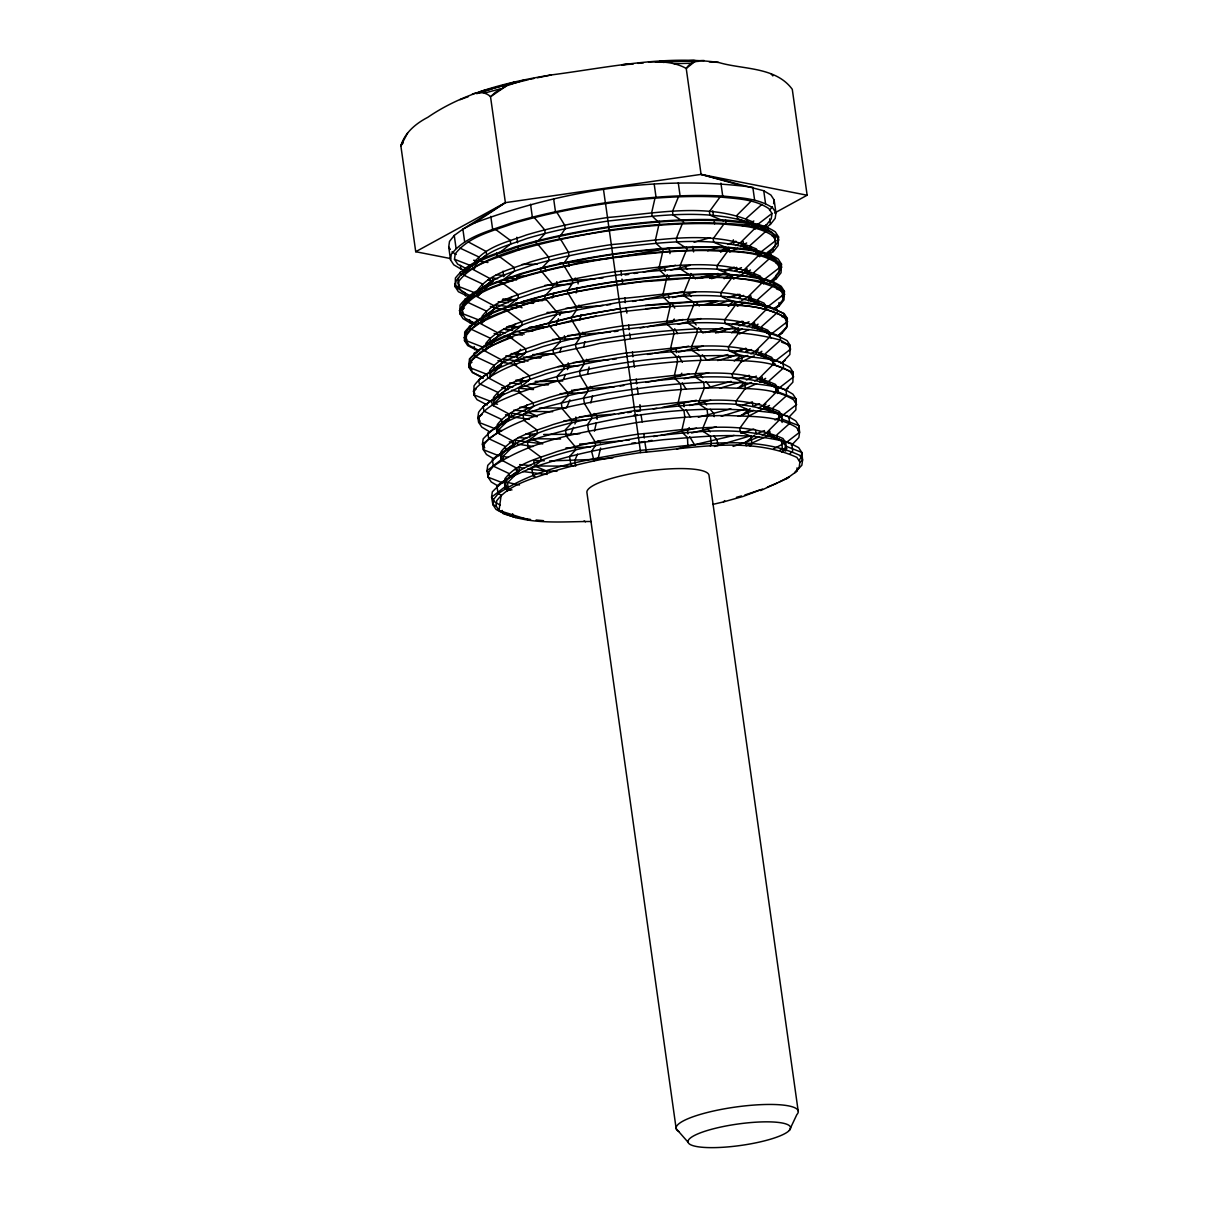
<?xml version="1.0" encoding="UTF-8"?>
<svg xmlns="http://www.w3.org/2000/svg" width="1208" height="1208" viewBox="0 0 1208 1208"><rect width="100%" height="100%" fill="white"/><g stroke="black" fill="none" stroke-linecap="round" stroke-linejoin="round"><path stroke-width="1.5" d="M467.164 271.03L460.928 269.067L453.77 264.809L450.524 259.841L448.727 246.945L449.497 241.419L454.253 235.439L462.875 229.158L505.382 202.642L701.078 174.39L807.14 195.228L792.282 89.317C775.566 66.425 742.422 69.702 718.383 62.393C662.633 55.175 606.371 67.769 551.361 74.926C508.175 81.993 464.431 92.155 427.768 117.342C415.975 123.442 404.801 132.638 400.86 145.806L415.718 251.717L450.463 258.542M450.524 259.841L451.294 254.299C465.593 235.907 490.448 230.803 511.226 223.012C542.03 213.846 573.604 207.534 605.359 202.808C644.211 197.433 683.486 194.111 722.716 196.028C739.643 197.81 758.111 198.082 772.712 207.912L775.944 212.88L775.174 218.406L770.417 224.401L764.664 228.584M467.949 269.459L457.636 264.114L454.48 259.267L455.235 253.861C469.187 235.922 493.423 230.939 513.717 223.344C543.766 214.39 574.57 208.229 605.555 203.623C643.456 198.384 681.78 195.137 720.059 197.01C736.563 198.746 754.592 199.003 768.832 208.607L771.987 213.439L771.232 218.844L766.597 224.688L762.384 227.738M470.184 297.44L458.406 291.732L455.19 286.794L455.401 278.051C469.64 259.75 494.359 254.662 515.046 246.915C545.699 237.78 577.122 231.498 608.741 226.787C647.413 221.457 686.506 218.135 725.555 220.052C742.391 221.819 760.783 222.091 775.31 231.876L778.526 236.813L778.103 245.586L773.377 251.536L767.654 255.703M455.19 286.794L455.96 281.283C469.248 260.581 495.461 255.19 517.054 247.172C547.103 238.218 577.907 232.072 608.892 227.451C646.793 222.212 685.132 218.965 723.411 220.838C739.915 222.574 757.944 222.846 772.184 232.434L775.34 237.281L774.826 240.875M458.572 277.704L457.817 283.11L459.402 285.526M471.739 296.534L461.441 291.188L458.285 286.356L459.04 280.951C472.992 263.012 497.228 258.029 517.507 250.418C547.556 241.464 578.36 235.318 609.361 230.698C647.261 225.473 685.585 222.212 723.864 224.084C740.368 225.821 758.398 226.092 772.637 235.681L775.793 240.528L775.038 245.934L770.387 251.762L766.189 254.828M475.544 324.59L470.139 322.883L463.057 318.67L459.855 313.763L460.067 305.035C474.216 286.825 498.813 281.781 519.395 274.065C549.882 264.975 581.139 258.738 612.592 254.058C651.036 248.742 689.934 245.451 728.771 247.338C745.517 249.105 763.803 249.377 778.254 259.116L781.455 264.024L781.048 272.766L776.336 278.686L770.644 282.823M459.855 313.763L460.626 308.282C474.774 290.086 499.342 285.028 519.908 277.327C550.38 268.236 581.622 262 613.045 257.319C651.474 252.019 690.342 248.727 729.164 250.615C745.895 252.381 764.166 252.653 778.616 262.378L781.818 267.285M463.208 312.6L461.622 310.184L462.377 304.778C476.329 286.84 500.565 281.857 520.844 274.246C550.908 265.307 581.712 259.146 612.698 254.526C650.599 249.301 688.922 246.054 727.201 247.912C743.705 249.663 761.735 249.92 775.974 259.524L779.13 264.356L778.631 267.965M475.544 323.623L465.231 318.278L462.075 313.431L462.83 308.025C476.783 290.086 501.018 285.103 521.312 277.508C551.361 268.553 582.165 262.393 613.151 257.787L616.503 281.615C579.236 287.247 542.075 294.752 506.484 307.406C492.215 313.582 475.529 318.534 466.167 331.868L465.427 337.274L466.998 339.69M478.323 350.924L467.707 345.594L464.521 340.716L464.718 332.019C478.806 313.914 503.268 308.886 523.728 301.215C554.064 292.185 585.155 285.964 616.427 281.313C654.676 276.028 693.362 272.751 731.988 274.639C748.643 276.39 766.838 276.662 781.214 286.341L784.4 291.234L783.992 299.946L779.296 305.835L773.649 309.943M464.521 340.716L465.276 335.265C479.349 317.16 503.796 312.147 524.257 304.476C554.563 295.447 585.623 289.24 616.88 284.59C655.114 279.305 693.769 276.028 732.38 277.916C749.02 279.667 767.201 279.939 781.561 289.618L784.747 294.495M474.593 268.75L475.046 265.564C487.413 249.648 508.915 245.224 526.899 238.489C553.551 230.547 580.867 225.096 608.349 221.004C660.142 215.371 715.8 206.538 765.192 228.282M477.673 293.922L478.353 289.12C490.72 273.204 512.222 268.795 530.206 262.045C556.843 254.118 584.174 248.652 611.656 244.56C659.024 240.709 711.467 228.961 756.434 248.984L758.307 251.853M482.913 377.817L472.343 372.517L469.187 367.67L469.384 359.018C495.159 331.324 536.956 327.504 571.611 317.372C618.904 307.587 667.058 301.381 715.408 301.336M478.398 295.839L478.836 292.638C491.218 276.723 512.705 272.313 530.689 265.564C557.341 257.636 584.657 252.17 612.139 248.078C663.932 242.446 719.606 233.612 768.983 255.356M470.803 366.764L469.217 364.348L469.972 358.942C508.07 318.323 567.79 312.011 619.734 302.242C673.777 296.73 733.649 286.085 783.569 313.687L786.725 318.519L785.97 323.925M469.187 367.67L469.942 362.249C501.758 330.192 554.17 326.643 596.012 315.937M483.14 377.787L472.826 372.442L469.67 367.594L470.425 362.189C479.787 348.87 496.458 343.918 510.742 337.742L525.495 348.674L525.993 352.192C511.361 367.474 486.25 367.67 474.019 385.85L473.883 394.835L477.024 399.667L487.247 404.982M481.479 320.996L482.143 316.209C494.525 300.294 516.012 295.869 533.996 289.135C560.648 281.192 587.964 275.741 615.446 271.649C662.83 267.783 715.257 256.051 760.24 276.073L763.033 280.362M482.188 322.913L482.641 319.727C495.008 303.812 516.511 299.388 534.495 292.653C568.273 282.627 603.079 276.406 638.051 272.344C685.163 268.553 736.88 262.06 779.779 286.598L782.935 291.445L782.18 296.851M485.495 346.485L485.948 343.283C498.315 327.368 519.817 322.959 537.802 316.209C564.453 308.282 591.769 302.815 619.251 298.723C666.62 294.873 719.062 283.125 764.045 303.148L765.902 306.017M485.994 350.003L486.431 346.802L490.554 341.637L498.028 336.202L497.53 332.683L479.697 323.155L471.271 329.271L466.635 335.114L465.88 340.52L483.653 347.451M489.3 373.559L489.738 370.373C502.12 354.457 523.608 350.033 541.592 343.298C568.243 335.356 595.559 329.905 623.041 325.813C670.425 321.947 722.852 310.214 767.835 330.237L770.629 334.525L787.193 321.766L784.037 316.934C756.933 301.562 723.637 305.669 693.664 305.111L687.699 319.743L688.198 323.261L696.88 328.863C726.808 329.422 760.043 325.314 787.103 340.656L790.243 345.488L789.881 354.518L782.452 362.37M489.799 377.077L490.237 373.891C502.604 357.976 524.106 353.551 542.09 346.817C568.741 338.874 596.057 333.423 623.539 329.331C675.242 323.714 730.795 314.865 780.126 336.519L780.519 340.143L787.495 344.295L790.636 349.127L774.434 361.6M493.091 400.648L493.544 397.447C505.91 381.532 527.413 377.123 545.397 370.373C572.048 362.445 599.364 356.979 626.846 352.887C674.215 349.036 726.657 337.289 771.64 357.311L773.498 360.18M493.362 405.767L494.042 400.965C506.409 385.05 527.911 380.641 545.895 373.891C579.674 363.865 614.479 357.644 649.451 353.582C696.125 349.942 747.435 343.193 789.987 367.413L793.128 372.215L792.871 382.196L785.487 390.003M496.896 427.723L497.349 424.536C509.716 408.621 531.203 404.197 549.202 397.462C575.839 389.52 603.154 384.068 630.636 379.976C678.02 376.111 730.447 364.378 775.43 384.401L778.239 388.689L793.626 376.821L790.5 372.034C770.402 359.591 745.26 361.237 722.535 359.924C691.067 359.939 659.659 362.717 628.507 367.081C591.543 372.668 554.668 380.112 519.38 392.66C505.201 398.791 488.666 403.714 479.38 416.926L478.625 422.287L481.766 427.088L488.696 431.211M500.701 454.812L501.139 451.611C513.506 435.695 535.008 431.286 552.992 424.536C579.644 416.609 606.96 411.143 634.442 407.051C681.81 403.2 734.253 391.452 779.235 411.475L781.093 414.344M505.729 514.472L499.04 510.501L496.02 505.865L496.73 500.701C510.093 483.517 533.287 478.761 552.705 471.482C581.471 462.906 610.946 457.017 640.617 452.607C691.082 448.5 749.081 435.741 796.887 457.379L799.907 462.015L799.198 467.179L794.743 472.766L801.855 465.216L802.595 459.946L801.78 452.396L798.684 447.67C749.866 421.32 691.354 432.63 638.73 437.658C588.16 447.489 529.874 452.743 492.32 491.882L491.581 497.152L492.879 504.642L495.959 509.368C524.393 525.812 559.636 521.463 591.15 521.494M507.556 491.294L504.763 487.005L504.944 478.7C517.311 462.785 538.813 458.361 556.797 451.626C583.434 443.683 610.75 438.232 638.247 434.14C685.615 430.274 738.058 418.542 783.026 438.564L784.898 441.418M755 229.384L755.438 226.198M773.618 203.684L774.132 199.984L770.9 195.032L763.743 190.758L701.078 174.39L686.235 68.478C689.844 62.272 697.378 60.325 704.113 60.521M778.526 236.813L777.756 242.325L773.014 248.274L767.291 252.442M559.38 263.178C608.998 260.128 658.043 249.633 707.933 250.569C730.84 251.898 756.178 250.237 776.427 262.77L779.583 267.602L778.843 273.008L771.384 280.89M781.455 264.024L780.7 269.505L775.989 275.424L776.336 278.686M479.697 323.155C529.723 297.274 586.695 289.135 641.886 281.675C687.322 279.456 737.695 269.429 780.232 289.844L783.388 294.692L782.633 300.097L777.997 305.926L773.784 308.991L777.997 305.926M783.63 296.685L784.4 291.234M786.574 323.865L787.329 318.429L784.158 313.582C741.455 293 690.855 303.404 645.223 305.518M787.193 321.766L786.438 327.172L778.979 335.054M777.559 393.476L778.012 390.29M787.329 318.429L786.921 327.126L782.271 332.97L778.043 336.05M789.488 350.894L790.243 345.488L781.561 342.106M781.365 420.565L782.029 415.763M782.074 422.483L782.527 419.282L779.734 414.993C734.751 394.971 682.309 406.719 634.94 410.569C584.008 420.399 525.45 425.88 487.745 465.367L487.005 470.682L488.123 477.19L491.218 481.947L498.074 486.024M792.629 375.794L793.128 372.215L774.932 365.118L772.123 360.83L765.932 357.145L765.434 353.627L780.519 340.143C721.704 323.94 659.206 334.963 599.923 343.298C558.292 353.838 506.273 357.613 474.638 389.444L473.883 394.835L491.143 401.569M785.653 451.158L786.317 446.371L783.524 442.083L777.333 438.383L776.835 434.865L789.655 423.419L788.93 416.836L773.528 411.309L773.044 407.791L786.604 395.665L785.985 390.063C737.122 369.074 682.233 378.029 631.135 383.495C579.855 393.31 521.041 399.017 483.17 438.866L482.415 444.197L483.381 449.738L486.492 454.51L493.392 458.617M795.513 402.506L796.012 398.942L792.886 394.155L785.985 390.063L760.285 381.245L759.802 377.726L772.999 364.559L772.486 359.939L756.495 354.155L755.997 350.637L769.904 336.79L769.496 333.151L752.69 327.081L752.207 323.563L766.4 309.399M798.156 430.969L798.896 425.669L795.785 420.913L788.93 416.836L764.09 408.319L763.592 404.801L776.11 392.328L775.476 386.726C719.741 376.805 662.588 384.506 607.201 393.174C566.431 402.038 522.566 408.531 487.745 433.098L488.711 438.655L484.121 444.408L483.381 449.738L498.768 455.733M576.065 292.97L577.303 287.549M579.855 320.06L581.093 314.624M583.66 347.134L584.899 341.713M587.466 374.223L589.111 366.975M590.878 402.959L592.509 395.816M594.411 431.226L596.344 422.724M654.993 198.142L651.686 212.623L652.184 216.141L658.33 221.97M549.655 460.928L597.975 459.312L600.557 448.032M658.783 225.216L655.491 239.713L655.974 243.231L662.135 249.059M662.588 252.306L659.281 266.787L659.779 270.305L665.925 276.134C701.44 274.488 738.45 271.196 772.788 282.446M666.393 279.38L663.086 293.876L663.585 297.394L669.73 303.223M787.676 321.706L784.52 316.843C749.775 298.799 707.888 305.654 670.183 306.47L666.876 320.951L667.375 324.469L673.445 330.207L673.913 333.846L670.682 348.04L671.18 351.543L676.948 357.024L677.552 361.645L674.487 375.114L674.97 378.632L680.451 383.827L681.191 389.429L678.277 402.189L678.775 405.707L683.97 410.629L684.83 417.228L682.082 429.278L682.565 432.796L687.473 437.432L687.926 447.353M552.011 298.134L554.004 293.257M555.816 325.224L558.458 318.716M559.787 315.454L561.101 312.208L571.52 311.604M559.606 352.298L561.599 347.421M563.411 379.387L565.389 374.51M567.383 369.618L568.711 366.371L568.213 362.853M569.889 399.863L566.628 407.881L539.432 408.093M543.645 434.487L570.704 434.261L573.513 427.406M574.902 423.963L576.307 420.535L575.808 417.017M678.473 196.783L672.509 211.415L673.007 214.933L681.81 220.611M577.439 454.132L574.797 460.656L575.642 466.182M682.263 223.873L676.299 238.504L676.797 242.023L685.615 247.7M686.069 250.947L680.104 265.579L680.602 269.097L689.406 274.775M689.859 278.036L683.909 292.668L684.392 296.187L693.211 301.864M710.395 446.054L711.361 443.698L710.41 436.118L703.388 431.588L702.89 428.07L707.858 415.899L707.027 409.301L699.598 404.514L699.1 400.996L704.355 388.1L703.645 382.483L695.793 377.424L695.295 373.906L700.836 360.301L700.263 355.68L691.988 350.35L691.505 346.832L697.333 332.502L696.88 328.863C635.031 332.049 572.954 341.2 514.261 361.434L514.85 365.043L529.3 375.764L529.784 379.282C515.303 394.17 490.599 394.427 478.594 412.351L477.839 417.726L478.625 422.287L495.038 428.689M789.398 1130.341A51.793 10.812 -8 0 0 723.592 1126.46A51.793 10.812 -8 0 0 704.762 1147.449A51.793 10.812 -8 0 0 789.398 1130.341L796.857 1114.576A61.653 12.865 -8 0 0 734.207 1107.238A61.653 12.865 -8 0 0 678.987 1131.579M407.579 133.046L400.86 145.806L403.245 142.725M560.225 236.134L565.178 228.705L564.68 225.186L556.873 212.306M564.015 263.208L568.968 255.779L568.485 252.261L560.678 239.38M567.82 290.298L572.773 282.868L572.275 279.35L564.468 266.47M571.611 317.372L576.563 309.943L576.08 306.424L568.273 293.544M647.352 326.764L672.237 322.007L674.215 319.033M645.812 382.408L679.832 376.171L681.825 373.197M689.27 427.572L687.428 430.335L687.926 433.853M502.921 298.92L509.746 299.539L511.89 296.624M508.417 326.16L513.551 326.628L515.68 323.699M513.928 353.385L517.356 353.702L520.557 349.323M523.275 377.862L521.146 380.792L516.012 380.324M519.984 407.187L525.102 407.655L527.201 404.771M720.059 197.01L709.398 211.611L709.881 215.13L723.411 220.838M723.864 224.084L713.188 238.701L713.686 242.219L727.201 247.912M727.654 251.173L716.993 265.775L717.476 269.293L731.006 275.001M731.459 278.248L720.783 292.864L721.282 296.383C738.239 306.213 758.866 301.547 776.593 309.52M735.264 305.337L724.589 319.939L725.087 323.457L738.405 329.074L738.828 332.713L728.379 347.028L728.877 350.547C745.517 359.999 765.736 355.409 783.056 363.291L783.569 367.896L769.239 380.716L769.738 384.235L775.929 387.919L778.722 392.207L796.012 398.942L795.876 409.859L788.477 417.651M750.213 446.265L751.935 443.91L751.044 436.33L740.278 431.784L739.779 428.266L748.658 416.111L747.888 409.512L736.472 404.71L735.989 401.192L745.381 388.312L744.717 382.709L732.682 377.621L732.184 374.103L742.105 360.512L741.561 355.892C666.242 353.627 590.138 364.212 518.625 388.07L519.38 392.66L533.09 402.838L533.589 406.356L522.989 414.706L523.894 420.278L536.896 429.927L537.379 433.446C524.68 445.963 505.412 447.489 492.305 459.644L493.423 466.167L488.863 471.89L488.123 477.19L502.664 482.853M474.548 262.045C486.915 246.13 508.417 241.706 526.401 234.971C553.053 227.028 580.369 221.577 607.851 217.485C655.219 213.635 707.661 201.887 752.644 221.91L754.502 224.763M491.565 400.482L492.336 405.073L508.93 413.921L509.414 417.44L501.954 422.876L497.832 428.055L497.168 432.841L482.415 444.197L484.755 447.791M496.065 427.058L497.016 432.615L512.721 441.011L513.219 444.529L505.744 449.95L501.637 455.129L500.973 459.916L487.005 470.682L489.331 474.246M500.58 453.634L501.682 460.157L516.526 468.085L517.024 471.603L509.549 477.039L505.427 482.219L504.763 487.005L491.581 497.152L494.661 501.894L500.127 505.14M769.556 210.313L772.41 206.719M782.074 451.52L785.17 447.639L785.834 442.853L799.605 432.238L798.896 425.669L782.527 419.282M798.775 460.52L801.04 457.666L801.78 452.396L786.317 446.371M537.666 241.419L545.17 233.386L544.687 229.867L534.314 217.591M541.456 268.508L548.976 260.475L548.477 256.957L538.119 244.665M545.261 295.582L552.766 287.549L552.283 284.031L541.924 271.755M549.066 322.672L556.571 314.639L556.073 311.12L545.714 298.829M712.705 504.431L723.501 501.909L724.709 500.61M478.61 295.477L492.804 281.313L492.32 277.795L497.651 278.746M482.415 322.551L492.743 312.253M486.205 349.625L496.533 339.342M490.01 376.715L501.622 365.133M504.189 393.446L494.012 403.593L497.515 404.212M509.142 419.387L498.481 430.003L501.969 430.622M751.195 201.087L737.001 215.235L737.499 218.754L754.547 224.914M503.585 460.097L502.951 456.413L515.605 443.804L515.106 440.286L542.724 443.895L531.716 439.259M524.242 468.326L518.911 467.375L519.395 470.894L507.42 482.822L508.523 489.331L511.966 489.935M758.805 255.235L744.596 269.399L745.094 272.917L762.142 279.078M762.595 282.325L748.401 296.473L748.9 299.992L765.947 306.152M780.021 450.176L782.316 447.881L781.47 440.316L767.895 435.409L767.397 431.89L779.205 420.112L778.465 413.514C694.419 401.464 607.745 416.065 527.337 441.343L528.409 447.896L540.686 457.001L541.184 460.52C528.636 472.69 509.716 474.2 496.85 486.175L498.149 493.679L493.619 499.372L492.879 504.642L496.02 505.865M761.855 204.454L746.453 218.225L746.937 221.743L753.143 225.428L755 228.282L740.806 242.31L741.304 245.828L758.337 251.989M765.645 231.528L750.244 245.299L750.742 248.818L756.933 252.502L759.726 256.791M769.451 258.618L754.049 272.389L754.532 275.907L760.738 279.592L763.531 283.88M773.241 285.692L757.839 299.463L758.337 302.981L764.528 306.666L766.4 309.535M777.046 312.781L761.644 326.553L762.127 330.071L768.333 333.755L771.127 338.044M790.198 453.393L792.69 451.173L791.859 443.608C750.44 430.803 706 436.36 663.524 439.682C618.874 444.997 574.223 453 531.701 467.979L532.939 475.514L535.325 477.281M694.389 61.88L686.235 68.478C674.849 61.925 661.289 61.517 648.515 61.88M498.889 253.242L510.788 243.865L510.304 240.347L495.552 229.414M502.694 280.316L514.593 270.954L514.095 267.436L499.342 256.489M506.484 307.406L518.383 298.029L517.9 294.51L503.147 283.578M720.346 251.642L725.63 247.474M724.151 278.716L729.436 274.548M727.941 305.805L733.226 301.638M731.746 332.88L738.36 327.67M734.222 361.011L740.836 355.801M745.291 382.347L738.013 388.085L751.557 382.543M738.239 416.367L741.818 415.174L750.123 408.636M754.789 435.031L745.608 442.249L733.09 446.431M723.501 501.909L743.222 496.397L762.535 489.074M461.622 310.184L464.385 308.055M469.217 364.348L471.981 362.219M476.224 388.961L473.264 391.241L474.835 393.657M482.083 414.465L477.839 417.726L480.195 421.32M756.827 225.141L771.987 213.439M759.243 253.272L775.793 240.528M764.422 279.305L779.583 267.602M766.838 307.436L783.388 294.692M783.494 414.646L796.616 404.529L793.505 399.757C773.528 387.391 748.522 389.036 725.917 387.723C694.63 387.738 663.403 390.501 632.418 394.835C583.509 403.895 530.78 410.131 488.711 438.655L505.261 446.431L505.744 449.95M799.907 462.015L802.595 459.946L799.515 455.22C751.149 433.219 691.354 446.175 640.24 450.358C591.89 459.312 539.75 465.488 498.149 493.679L501.184 495.114L499.04 510.501L529.361 520.104M778.873 240.075L775.657 235.152C755.015 222.363 729.179 224.054 705.834 222.71C673.49 222.725 641.221 225.579 609.209 230.064C558.67 239.411 504.174 245.873 460.701 275.349L460.142 272.102M746.665 242.944L740.64 246.689M750.47 270.018L733.467 279.123M758.065 324.182L752.04 327.942M761.87 351.271L758.881 353.431L773.256 361.117M765.661 378.346L759.636 382.106M749.081 415.914L769.466 405.435M760.602 490.584L786.695 478.625L797.325 470.909L796.993 467.889M463.223 271.86L486.628 254.963L486.129 251.445L468.296 241.917M467.013 298.95L490.433 282.038L489.935 278.519L472.101 268.991M479.244 319.909L494.223 309.127L493.725 305.609L475.892 296.081M470.818 326.024L486.764 314.548L486.265 311.03L467.481 302.196M474.623 353.113L490.554 341.637L490.071 338.119L471.271 329.271M762.248 227.814L766.597 224.688M764.604 255.945L770.387 251.762M769.843 281.977L774.192 278.852M777.439 336.141L781.787 333.015M781.002 363.397L785.26 360.331M785.306 390.109L788.265 387.979M781.893 452.26L786.937 448.576M791.361 445.39L798.865 437.538L799.605 432.238L796.51 427.496C776.638 415.19 751.784 416.82 729.315 415.522C698.194 415.537 667.133 418.285 636.329 422.604C587.692 431.603 535.265 437.809 493.423 466.167L509.051 473.521L509.549 477.039M786.695 478.625L789.111 476.888L779.085 482.113M524.921 79.728L506.575 85.798L490.524 96.731L505.382 202.642L475.167 222.74L462.875 229.158L464.687 242.053M744.672 226.198L753.837 220.988M506.575 85.798L495.371 92.306L490.524 96.731C485.797 91.808 478.383 91.944 472.358 94.028M415.718 251.717L505.382 202.642M774.539 213.061L807.14 195.228M483.034 346.983L510.289 334.48L522.188 325.118L521.69 321.6L506.952 310.652M735.596 245.556L741.667 242.385M737.605 248.289L729.662 252.049M739.387 272.646L746.982 268.674L747.48 272.193L762.067 279.984M741.667 300.52L749.262 296.549M745.2 302.438L737.258 306.213M748.235 300.852L751.285 299.267L765.872 307.074M746.997 326.794L754.577 322.838L755.076 326.356L769.677 334.148M749.005 329.527L739.371 333.982M750.787 353.884L758.382 349.912M754.321 355.816L741.47 361.751M771.957 365.163L774.962 363.608M754.592 380.958L760.663 377.787M756.601 383.691L745.276 388.84M773.452 392.57L777.922 390.229M758.382 408.047L765.978 404.076M774.962 419.946L782.361 416.096M762.188 435.122L768.258 431.951M785.864 447.639L785.321 442.717L770.266 434.684L746.106 445.767L745.608 442.249L759.153 436.707M773.543 448.863L785.321 442.717M781.636 451.581L786.046 449.27M510.456 83.896L514.049 82.28L478.459 92.684L481.932 90.978L528.576 79.622M475.167 222.74C562.822 190.109 659.749 174.903 752.826 187.315L754.638 200.196M742.467 226.319L747.692 224.19M736.004 241.222L727.624 244.409M720.708 251.989L730.87 247.836M734.721 270.396L741.501 267.617M726.204 278.368L734.66 274.911M738.526 297.47L743.615 295.386M728.318 306.152L740.157 301.305M749.096 321.781L739.024 325.662M739.991 325.722L746.74 323.216M733.8 332.532L742.256 329.074M746.121 351.634L751.587 349.565M735.914 360.316L747.752 355.469M746.378 380.007L756.434 376.141M759.606 403.699L752.886 406.447L752.342 401.871L742.512 405.163M741.818 415.174L753.656 410.327M764.468 430.576L756.102 433.989L755.664 430.29M767.488 487.05L777.423 482.989M460.037 99.675L468.342 96.64M719.364 247.172L707.616 250.811M724.362 270.456L734.268 267.134M724.845 271.226L734.947 267.844M724.815 273.703L709.685 278.384M728.152 297.53L738.058 294.224M729.738 297.681L739.794 294.329L740.172 297.561M726.959 301.336L715.212 304.975M731.957 324.62L741.863 321.298M734.615 324.152L742.95 321.373L743.328 324.605M732.41 327.866L715.574 333.015M734.102 352.253L745.668 348.387M734.509 352.283L746.106 348.417L746.484 351.649M727.956 357.704L737.861 354.397M733.241 356.088L717.658 360.573M739.356 378.617L749.247 375.311L749.67 378.919M739.779 382.211L719.56 388.312M746.333 408.636L721.236 416.277M740.776 433.34L753.822 428.976M751.21 435.62L714.426 446.462M744.823 494.993L760.753 489.663M476.677 93.68L491.882 88.924M694.072 242.219L709.911 237.795M670.591 270.094L690.115 265.292M697.212 278.474L714.381 273.688M700.58 278.353L718.111 273.476M528.077 328.365L571.399 317.281L620.263 308.568L616.956 284.862M711.497 278.671L718.503 276.707M528.591 331.626L571.897 320.558L620.746 311.951L640.617 452.607M672.569 297.591L695.582 291.898M702.724 305.08L716.465 301.245M707.42 304.371L717.884 301.456M716.525 305.186L720.013 304.205M678.186 324.257L701.033 318.519M704.808 332.638L721.991 327.851M709.02 331.853L722.882 327.972M718.081 332.668L725.011 330.735M678.352 352.192L703.177 346.062M727.88 354.503L706.891 360.211L702.286 354.744M683.97 378.844L708.643 372.683M705.336 388.327L731.112 381.366M689.587 405.495L710.772 400.226M730.9 408.848L698.345 417.243M691.565 433.008L716.238 426.847M734.117 435.378L676.691 448.893M736.442 497.334L741.47 495.929M484.408 93.122L500.973 88.637M643.411 272.011L675.544 265.292M639.893 300.279L682.988 291.521M672.237 322.007L683.154 319.456M654.812 353.264L688.771 346.107M679.832 376.171L688.922 374.042M662.407 407.413L696.367 400.271M696.518 428.206L660.716 435.393M530.388 79.2L533.876 78.49M537.379 77.78L551.361 74.926M619.296 257.017L669.187 248.123L669.972 253.65M625.125 274.956L628.779 274.367M634.275 273.491L637.93 272.902M632.584 301.456L636.239 300.868M640.044 327.942L643.698 327.353M647.488 354.442L652.984 353.551M653.256 408.893L656.926 408.304M653.407 436.571L657.061 435.982M648.409 440.965L652.063 440.376M599.364 278.368L603.049 277.9M616.503 281.615L665.925 276.134M606.854 304.975L610.538 304.507M610.644 332.064L567.881 335.567M614.328 331.596L618.013 331.128M612.607 359.38L616.291 358.912M620.082 385.986L623.766 385.518M618.36 413.77L623.887 413.076M627.571 412.608L631.255 412.139M636.782 411.43L640.466 410.962M633.596 415.416L637.28 414.948M625.835 440.391L629.519 439.923M631.86 443.2L635.544 442.732M639.228 442.264L644.755 441.554L646.506 452.139M595.74 278.716L560.286 281.404M565.812 308.387L603.169 305.458M645.676 308.765L670.183 306.47M573.423 362.551L608.953 359.788M573.74 389.837L614.555 386.696M614.736 414.118L579.281 416.82M579.614 444.091L622.15 440.86M597.975 459.312L612.864 457.923M632.584 63.828L621.803 64.764L633.067 64.115M637.96 63.36L643.351 62.892M663.101 62.408L693.815 60.4L697.484 61.019L659.855 61.23L664.113 61.714L655.461 62.212M544.974 285.345L571.188 284.318M552.569 339.508L578.783 338.482M579.115 365.767L558.126 366.553M560.165 393.672L584.642 392.751M586.711 419.931L563.955 420.746M570.704 434.261L579.674 433.748M590.516 447.02L565.993 447.866M673.958 63.662L691.474 63.239M522.158 264.416L537.107 264.159M529.481 300.143L545.88 299.856M542.603 300.686L524.061 300.837M533.574 303.329L515.589 302.951M546.998 312.449L561.101 312.208M546.031 327.006L529.693 327.111M532.003 327.806L543.102 327.625M537.077 354.306L553.475 354.019M549.142 354.457L532.653 354.563M541.169 357.493L523.185 357.115M540.459 357.84L527.745 357.628M562.747 381.003L535.144 381.381M540.55 381.547L557.009 381.26M548.613 384.506L528.772 384.25M542.89 384.733L548.372 384.642M552.645 411.717L529.27 411.354M560.572 439.002L533.709 438.715M573.845 466.212L534.615 465.956L546.514 470.984L557.009 471.301M683.743 61.23L698.284 61.412M515.378 275.983L526.129 276.315M516.616 277.085L522.128 277.251M509.746 299.539L516.918 299.765M513.098 300.505L502.377 299.856M513.551 326.628L518.927 326.794M506.786 326.719L519.259 327.428M522.973 330.146L533.74 330.479M528.878 330.932L532.517 331.037M517.356 353.702L524.529 353.929M511.195 353.597L521.796 354.231M515.605 380.46L528.319 381.003M525.102 407.655L530.478 407.821M526.009 433.732L536.533 434.261M544.34 460.761L533.709 460.444L534.314 464.114M709.232 61.865L718.383 62.393M487.926 262.513L473.627 260.264M496.156 274.775L504.702 275.56M504.763 280.014L513.189 280.8M498.24 301.698L508.493 302.634M516.994 307.874L496.111 304.884L496.609 308.402L509.066 310.622M503.751 328.938L512.298 329.724M505.578 329.784L512.509 330.418L511.981 327.202M512.373 334.178L522.475 335.114M505.835 355.862L517.809 356.949M508.266 356.496L513.445 356.979M524.589 362.038L503.706 359.048L504.204 362.566L516.662 364.786M509.64 382.936L519.893 383.887M519.969 388.342L533.438 389.58M513.747 410.146L525.691 411.233M537.243 416.669L511.316 413.211L511.799 416.73L529.315 419.402M518.277 437.507L526.764 438.293M533.106 446.492L517.386 444.121M519.621 464.582L530.856 465.624M545.337 474.351L522.958 471.528M530.569 519.485L513.158 516.707L502.77 513.415L502.256 510.425M536.125 519.999L543.524 520.678M496.367 281.947L503.479 283.216M505.246 332.91L499.916 331.958L500.414 335.477L494.117 333.483M503.962 336.111L512.856 337.696M512.841 387.073L507.511 386.122L508.009 389.64L501.713 387.647M511.558 390.275L520.452 391.86M502.951 456.413L508.16 457.349M527.805 468.961L546.514 470.984L547.013 474.502M519.5 484.982L503.932 481.72M701.078 174.39L738.435 184.748M488.092 279.818L492.804 281.313M490.312 306.409L496.609 308.402M472.222 322.43L475.771 323.548M497.907 360.573L504.204 362.566M479.818 376.594L483.366 377.711M505.503 414.737L511.799 416.73M509.308 441.811L515.605 443.804M514.683 469.399L519.395 470.894M479.334 350.697L469.036 345.352L463.963 337.485M504.823 488.44L509.897 490.252M515.907 517.704L513.158 516.707L512.645 513.717M772.108 236.013L775.34 237.281M775.898 263.102L779.13 264.356M776.472 288.923L782.935 291.445M781.878 316.632L786.725 318.519M454.48 259.267L472.268 266.198M458.285 286.356L476.058 293.287M462.075 313.431L479.863 320.362M469.67 367.594L487.458 374.525M509.791 277.13L516.556 279.984M513.581 304.22L522.037 307.783M517.386 331.294L524.151 334.148M521.192 358.383L527.941 361.237M524.982 385.458L533.438 389.021M528.998 412.638L537.273 416.126M459.886 248.033L478.67 256.866L479.153 260.384M463.676 275.122L482.46 283.956L482.958 287.474M475.076 356.36L493.861 365.193L494.359 368.712M759.892 253.771L743.675 245.103L743.192 241.585M777.892 388.644L762.671 380.52L762.188 377.002M766.476 407.594L779.19 414.389M483.487 350.229L501.335 359.757L501.818 363.276L478.655 380.022L479.274 383.631L497.666 392.283L498.149 395.801M509.232 489.255L506.363 487.715L505.08 480.195M451.958 251.913L456.246 254.465M510.169 489.618L507.073 487.775L504.264 483.487M584.098 520.905L585.533 521.811M575.174 278.082L577.635 280.407L578.134 283.925M578.964 305.156L581.426 307.481M582.769 332.245L585.231 334.571M586.575 359.32L589.036 361.645M590.365 386.394L592.826 388.734M594.215 413.529L596.631 415.809L597.114 419.327M598.141 440.724L600.421 442.898M688.001 1142.149L676.148 1128.634L586.952 492.743A61.653 12.865 -8 0 1 645.012 471.362A61.653 12.865 -8 0 1 708.975 475.137L798.171 1111.013M685.132 266.681L687.443 269.414M690.885 273.506L695.491 278.957M688.938 293.755L691.233 296.488M695.838 301.955L699.296 306.047M692.728 320.845L696.186 324.937M698.481 327.67L703.086 333.121M696.533 347.919L698.828 350.652M700.323 375.008L702.603 377.696M706 381.728L710.546 387.104M704.128 402.083L706.559 404.967M710.198 409.286L713.852 413.604L714.23 416.654M707.933 429.172L710.229 431.905M713.702 436.012L717.159 440.105L717.854 445.661M549.519 325.918L559.878 338.195L560.376 341.713L552.962 349.625L553.536 353.249L563.668 365.284L564.166 368.802L557.115 376.337L557.839 380.943L567.473 392.358L567.971 395.877L561.282 403.034L562.143 408.621L571.278 419.448L571.761 422.966L565.435 429.731L566.446 436.299L575.068 446.522L575.567 450.04L569.587 456.443L570.75 463.993L572.426 465.971M771.082 73.733L772.833 75.923M448.727 246.945L450.342 249.437M454.631 283.563L457.847 288.501L464.974 292.744L465.533 295.975M459.297 310.516L462.498 315.424M468.629 364.438L471.784 369.286M496.669 429.323L499.478 433.612M500.474 456.413L503.268 460.701M667.088 274.594L670.017 279.41M671.859 303.284L674.789 308.115M674.683 328.757L677.612 333.574M678.488 355.832L682.384 362.279M682.248 382.861L686.099 389.218M685.963 409.799L690.538 417.349M689.662 436.722L694.887 445.329M572.064 320.633L579.87 333.514L580.369 337.032L575.491 344.356L576.035 347.979L583.675 360.588L584.174 364.106L579.523 371.082L580.217 375.688L587.481 387.677L587.964 391.196L583.555 397.809L584.4 403.412L591.271 414.752L591.769 418.27L587.586 424.536L588.583 431.12L595.076 441.841L595.559 445.359L591.618 451.279L594.019 460.912M469.58 319.652L470.139 322.883M474.2 346.56L474.744 349.791M464.778 299.116L465.322 302.362M469.399 326.13L469.957 329.376M474.034 353.159L474.593 356.39M468.734 265.851L469.278 269.097M473.309 292.91L473.868 296.156M477.9 319.954L478.459 323.2M482.49 347.013L483.049 350.26M487.05 373.906L487.67 377.515L505.125 386.847L505.624 390.365L483.2 406.567L483.985 411.143L501.456 419.357L501.954 422.876M621.969 279.063L622.83 284.273M626.046 307.874L626.907 313.083M629.564 333.227L630.425 338.436M633.354 360.316L634.502 367.247M637.16 387.391L638.292 394.231M640.965 414.48L642.188 421.909M605.555 203.623L608.892 227.451M609.361 230.698L612.698 254.526M496.533 253.106L497.062 256.353M500.973 280.226L501.501 283.472M505.412 307.345L505.941 310.592M509.851 334.465L510.38 337.712M516.36 354.065L516.888 357.296M520.754 380.943L521.267 384.159M529.406 434.049L529.904 437.085M536.08 241.041L536.579 244.303M540.308 268.221L540.806 271.483M544.536 295.416L545.034 298.678M548.764 322.596L549.278 325.858M559.077 235.651L559.576 238.912M563.185 262.861L563.683 266.122M567.292 290.071L567.79 293.348M571.399 317.281L571.897 320.558M774.132 199.984L775.944 212.88M769.632 218.874L770.417 224.401M763.743 190.758L765.555 203.654M750.787 295.749L751.285 299.267M769.783 431.165L770.266 434.684M733.332 239.803L733.86 243.488M720.919 183.133L722.716 196.028M712.796 210.856L713.566 216.428M714.094 220.143L714.607 223.857M692.818 246.387L693.603 251.913M678.277 182.906L680.089 195.802M654.223 184.296L656.035 197.191M664.642 267.844L665.14 271.362M668.447 294.933L668.93 298.452M676.042 349.097L676.525 352.615M683.637 403.261L684.121 406.779M608.741 226.787L609.209 230.064M612.592 254.058L613.045 257.319M616.427 281.313L616.88 284.59M620.263 308.568L620.731 311.845L670.319 306.349L669.881 303.072M603.562 189.913L605.359 202.808M568.636 262.634L569.149 266.319M553.657 198.807L555.469 211.702M556.812 281.615L557.311 285.133M564.408 335.779L564.906 339.297M572.003 389.942L572.501 393.446M545.095 267.708L545.608 271.392M530.554 204.227L532.351 217.123M516.828 237.236L517.598 242.808M518.126 246.538L518.64 250.252M502.981 271.166L503.751 276.692M490.81 216.353L492.622 229.233M460.414 265.382L460.928 269.067M454.253 235.439L456.065 248.319M659.175 221.2L659.598 224.477M662.739 248.501L663.177 251.762M666.318 275.786L666.74 279.063M683.124 219.826L683.532 223.102M686.567 247.112L686.975 250.388M690.01 274.412L690.417 277.689M693.452 301.713L693.86 304.99M725.555 220.052L725.933 223.329M728.771 247.338L729.164 250.615M731.988 274.639L732.38 277.916M735.204 301.94L735.596 305.216M736.638 267.285L737.016 270.532M757.325 224.205L757.688 227.482M760.361 251.475L760.738 254.752M763.411 278.746L763.773 282.023M766.461 306.017L766.823 309.293M773.014 248.274L773.377 251.536M778.949 302.574L779.296 305.835M768.182 227.648L768.545 230.909M771.172 254.888L771.519 258.165M774.162 282.144L774.509 285.42M777.152 309.399L777.499 312.676M643.879 433.536L644.257 438.036M639.923 404.635L640.331 409.376M636.254 379.04L636.661 383.872M632.448 351.951L632.871 356.798M628.658 324.877L629.066 329.709M624.853 297.787L625.276 302.634M621.048 270.713L621.471 275.545"/></g></svg>
